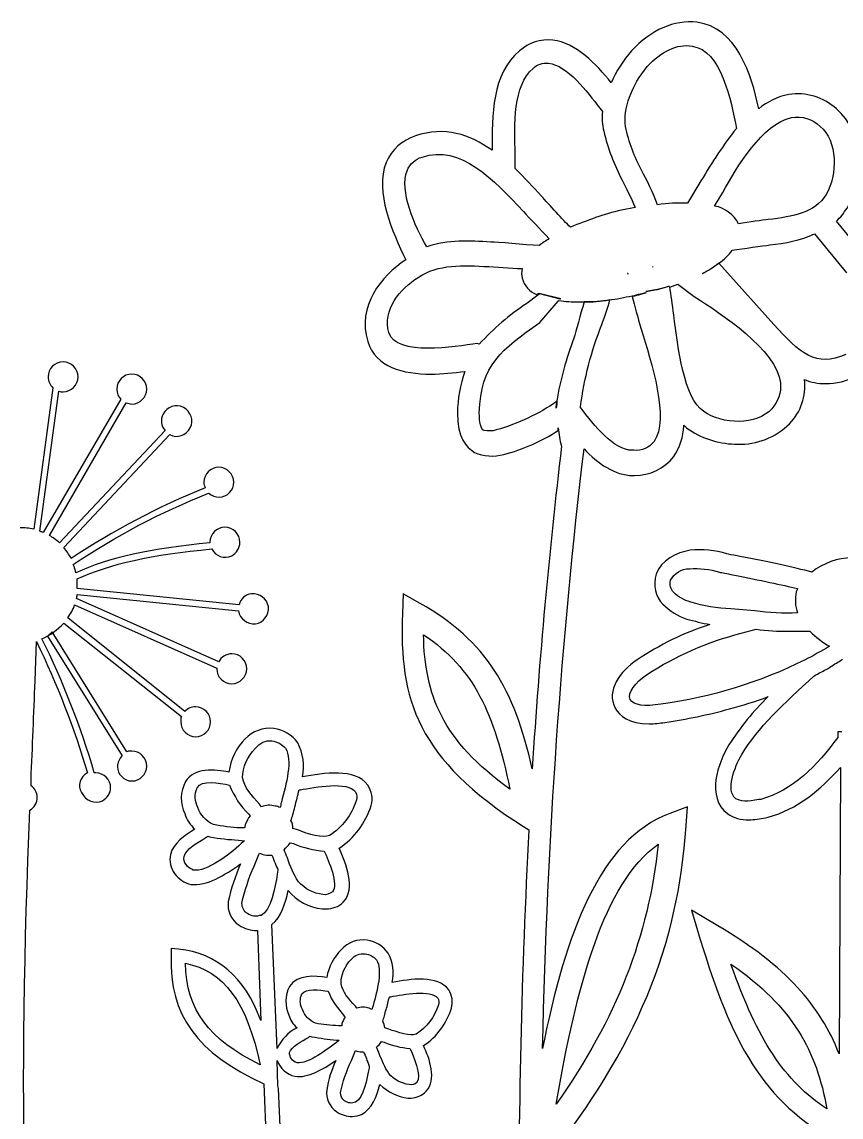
# Model space of a CAD drawing. Header units: centimetres. Extents: x 0 to 967, y -13 to 94.
# Drawn here: x 31.68 to 36.29, y 12.49 to 18.65 of the extents above; entities that cross this region are included whole.
import ezdxf

# ---------------------------------------------------------------- set-up
doc = ezdxf.new("R2010")
doc.units = ezdxf.units.CM
doc.header["$MEASUREMENT"] = 0
doc.layers.add('Picnic Basket-v2.1 v1_Picnic Basket-v2.1 v1_Picnic Basket-v1.3 v1_Picnic Basket-v1.2 v1_Picnic Basket-v1 v3_0', color=7, linetype='Continuous')

msp = doc.modelspace()

# ---------------------------------------------------------------- linework, layer by layer
at = {"layer": 'Picnic Basket-v2.1 v1_Picnic Basket-v2.1 v1_Picnic Basket-v1.3 v1_Picnic Basket-v1.2 v1_Picnic Basket-v1 v3_0'}
for p, q in [((34.9328, 18.1659), (34.9481, 18.1468)), ((34.4585, 17.8255), (34.4585, 17.9058)), ((35.5026, 17.7567), (35.4261, 17.6304)), ((35.5791, 17.6152), (35.625, 17.6916)), ((35.1316, 17.6075), (35.0551, 17.5922)), ((36.4396, 17.3168), (36.2637, 17.531)), ((36.1413, 17.4583), (36.321, 17.2404)), ((34.3094, 17.2748), (34.47, 17.2633)), ((35.2311, 17.2709), (35.2311, 17.2748)), ((35.9118, 16.9497), (35.602, 17.2939)), ((35.3267, 17.16), (35.3726, 17.1753)), ((35.3726, 17.1753), (35.4644, 17.1065)), ((34.5847, 17.1141), (34.5235, 17.0683)), ((34.5771, 17.118), (34.5924, 17.1256)), ((34.5962, 17.1218), (34.5847, 17.1141)), ((34.5924, 17.1256), (34.7148, 17.095)), ((34.7109, 17.0912), (34.5962, 17.1218)), ((35.1622, 17.1218), (35.1928, 17.1294)), ((35.1928, 17.1256), (35.1622, 17.118)), ((35.1928, 17.1371), (35.2578, 17.1486)), ((35.254, 17.1447), (35.1928, 17.1333)), ((35.1928, 17.1294), (35.1928, 17.1256)), ((35.2578, 17.1447), (35.254, 17.1447)), ((35.2578, 17.1486), (35.3228, 17.1639)), ((35.2693, 17.1486), (35.2578, 17.1447)), ((35.2961, 17.1562), (35.2693, 17.1486)), ((35.3228, 17.1639), (35.2961, 17.1562)), ((34.5962, 16.9612), (34.6995, 17.0797)), ((34.6995, 17.0797), (34.7033, 17.0836)), ((34.7148, 17.095), (34.7109, 17.0912)), ((34.2558, 16.8388), (34.2443, 16.8426)), ((31.8579, 16.594), (31.7508, 15.7985)), ((31.7852, 15.7871), (31.8923, 16.5749)), ((32.2403, 16.529), (31.8043, 15.7794)), ((31.8388, 15.7641), (32.2709, 16.5099)), ((34.8257, 16.4831), (34.8257, 16.4869)), ((35.407, 16.3798), (35.407, 16.3837)), ((32.4889, 16.3531), (31.8961, 15.722)), ((31.9191, 15.6953), (32.5157, 16.3301)), ((34.6995, 16.3531), (34.6995, 16.3684)), ((35.124, 16.2422), (35.1163, 16.2422)), ((35.1202, 16.1007), (35.1278, 16.1007)), ((32.7413, 15.7259), (32.7413, 15.722)), ((35.7206, 15.6455), (35.7053, 15.6494)), ((32.9058, 15.374), (31.9956, 15.4658)), ((32.7911, 15.0528), (31.9917, 15.4084)), ((31.9956, 15.4314), (32.902, 15.3396)), ((33.8275, 15.4352), (33.8237, 15.3243)), ((33.9231, 15.3817), (33.8275, 15.4352)), ((31.9803, 15.374), (32.7796, 15.0183)), ((35.8047, 15.3396), (35.6709, 15.3511)), ((31.9191, 15.2708), (32.5807, 14.7468)), ((32.5998, 14.7736), (31.942, 15.3013)), ((31.8541, 15.221), (31.8273, 15.1981)), ((32.2747, 14.5479), (31.8541, 15.221)), ((35.7282, 15.2134), (35.8124, 15.2363)), ((35.996, 15.2249), (36.0342, 15.2249)), ((36.0342, 15.2249), (36.0571, 15.2249)), ((31.7584, 14.9457), (31.7661, 15.1675)), ((31.8273, 15.1981), (32.248, 14.525)), ((36.214, 15.0145), (36.2254, 15.0222)), ((36.2866, 15.0604), (36.2981, 15.0681)), ((32.7796, 15.0183), (32.7796, 15.0145)), ((36.1375, 14.9724), (36.1489, 14.9801)), ((36.2943, 14.6588), (36.2713, 14.6588)), ((36.2713, 14.6588), (36.2713, 14.6282)), ((32.0988, 14.4294), (32.0912, 14.4294)), ((36.2866, 14.46), (36.279, 12.8499)), ((31.7355, 14.3567), (31.7355, 14.3911)), ((33.2423, 14.3338), (33.25, 14.3338)), ((33.032, 14.2381), (33.0205, 14.2534)), ((35.4261, 14.2381), (35.3267, 14.1999)), ((35.4185, 14.1311), (35.4261, 14.2381)), ((35.8392, 14.2802), (35.8277, 14.2802)), ((32.9593, 14.1961), (32.967, 14.1884)), ((35.8659, 14.177), (35.8812, 14.1808)), ((32.9364, 14.1196), (32.9134, 14.1196)), ((33.2347, 14.1081), (33.2079, 14.1158)), ((34.5044, 14.1272), (34.535, 14.1081)), ((32.7184, 14.066), (32.7299, 14.0737)), ((32.7299, 14.0737), (32.7413, 14.0699)), ((32.902, 14.0507), (32.9364, 14.0469)), ((32.9364, 14.0469), (32.9173, 14.0316)), ((33.1926, 14.0354), (33.2117, 14.0316)), ((33.0817, 13.9666), (33.0894, 13.9666)), ((32.6457, 13.8825), (32.6457, 13.8863)), ((33.1238, 13.8825), (33.12, 13.8595)), ((33.0282, 13.6262), (33.0282, 13.6301)), ((33.3724, 13.6645), (33.3953, 13.6645)), ((35.4491, 13.6568), (35.4988, 13.4924)), ((35.5982, 13.5689), (35.4491, 13.6568)), ((33.12, 12.8805), (33.0894, 13.5765)), ((33.0052, 13.5421), (33.009, 13.5421)), ((33.009, 13.5421), (33.0282, 13.0373)), ((32.5233, 13.4427), (32.5233, 13.4006)), ((32.5654, 13.4388), (32.5233, 13.4427)), ((33.751, 13.1711), (33.7586, 13.1711)), ((33.4986, 13.0602), (33.5024, 13.0564)), ((33.4833, 13.0067), (33.4642, 13.0067)), ((33.7472, 12.9875), (33.7242, 12.9952)), ((33.2959, 12.9417), (33.3035, 12.9493)), ((33.3035, 12.9493), (33.315, 12.9455)), ((33.4527, 12.9264), (33.468, 12.9264)), ((33.468, 12.9264), (33.4642, 12.9225)), ((33.5368, 12.8116), (33.5598, 12.869)), ((33.5598, 12.869), (33.5674, 12.8652)), ((33.7051, 12.9187), (33.7204, 12.9149)), ((33.1238, 12.6701), (33.12, 12.8116)), ((33.6363, 12.781), (33.6363, 12.7696)), ((33.0435, 12.6816), (33.12, 10.8114)), ((33.1276, 12.6548), (33.1238, 12.6701)), ((33.1926, 10.9797), (33.1276, 12.6548)), ((33.8543, 12.6013), (33.8734, 12.6013))]:
    msp.add_line(p, q, dxfattribs=at)
for points, degree in [([(35.4797, 18.6478), (35.3534, 18.6631), (35.2196, 18.6057), (35.1125, 18.4871)], 3), ([(35.8277, 18.162), (35.7856, 18.3571), (35.7015, 18.621), (35.4797, 18.6478)], 3), ([(34.6689, 18.5483), (34.6, 18.556), (34.535, 18.533), (34.4815, 18.4871)], 3), ([(34.9978, 18.3074), (34.9136, 18.4145), (34.7989, 18.533), (34.6689, 18.5483)], 3), ([(34.4815, 18.4871), (34.3285, 18.3609), (34.3247, 18.12), (34.3285, 17.9288)], 3), ([(35.1125, 18.4871), (35.0666, 18.4336), (35.0245, 18.3724), (34.9978, 18.3074)], 3), ([(35.2005, 18.3992), (35.277, 18.4833), (35.3687, 18.5292), (35.4529, 18.5139)], 3), ([(35.4529, 18.5139), (35.6135, 18.4948), (35.6747, 18.2041), (35.7015, 18.0511)], 3), ([(34.558, 18.3877), (34.5809, 18.4106), (34.6115, 18.4221), (34.6459, 18.4183)], 3), ([(34.6459, 18.4183), (34.7492, 18.4068), (34.8639, 18.2577), (34.9328, 18.1659)], 3), ([(34.4585, 17.9058), (34.4509, 18.0703), (34.447, 18.2959), (34.558, 18.3877)], 3), ([(35.0781, 18.0626), (35.0628, 18.1582), (35.1125, 18.2959), (35.2005, 18.3992)], 3), ([(35.996, 18.2424), (35.9348, 18.2309), (35.8736, 18.2003), (35.8277, 18.162)], 3), ([(36.2637, 18.162), (36.191, 18.2271), (36.0916, 18.2577), (35.996, 18.2424)], 3), ([(36.3249, 17.6037), (36.4243, 17.7605), (36.4205, 18.032), (36.2637, 18.162)], 3), ([(34.9481, 18.1468), (34.9442, 18.1085), (34.9481, 18.0741), (34.9557, 18.0358)], 3), ([(35.625, 17.6916), (35.7015, 17.8293), (35.8506, 18.0817), (36.0113, 18.1123)], 3), ([(36.0113, 18.1123), (36.0686, 18.1238), (36.1298, 18.1047), (36.1719, 18.0626)], 3), ([(35.1699, 17.814), (35.1278, 17.8905), (35.0972, 17.9746), (35.0781, 18.0626)], 3), ([(35.7015, 18.0511), (35.6288, 17.9594), (35.5638, 17.8599), (35.5026, 17.7567)], 3), ([(36.1719, 18.0626), (36.2713, 17.9861), (36.2713, 17.7873), (36.2063, 17.6802)], 3), ([(33.8963, 18.0091), (33.8237, 17.9861), (33.7625, 17.9326), (33.7319, 17.8599)], 3), ([(34.3285, 17.9288), (34.2023, 18.0167), (34.0608, 18.0664), (33.8963, 18.0091)], 3), ([(34.9557, 18.0358), (34.9786, 17.9402), (35.0131, 17.8484), (35.059, 17.7605)], 3), ([(33.7319, 17.8599), (33.6669, 17.6955), (33.7663, 17.4698), (33.8428, 17.313)], 3), ([(33.8504, 17.814), (33.8657, 17.8523), (33.8963, 17.879), (33.9346, 17.8905)], 3), ([(33.9346, 17.8905), (34.1487, 17.9632), (34.3361, 17.7643), (34.5044, 17.5846)], 3), ([(33.9613, 17.3857), (33.8925, 17.5004), (33.8045, 17.7031), (33.8504, 17.814)], 3), ([(34.6038, 17.6725), (34.558, 17.7222), (34.5121, 17.772), (34.4585, 17.8255)], 3), ([(35.2578, 17.6228), (35.2387, 17.6802), (35.1928, 17.7681), (35.1699, 17.814)], 3), ([(35.059, 17.7605), (35.0781, 17.7222), (35.1125, 17.6572), (35.1316, 17.6075)], 3), ([(34.7683, 17.4966), (34.7262, 17.5348), (34.6497, 17.6228), (34.6038, 17.6725)], 3), ([(36.2063, 17.6802), (36.1413, 17.5731), (36.0189, 17.5578), (35.8812, 17.5387)], 3), ([(35.4261, 17.6304), (35.3687, 17.6343), (35.3152, 17.6304), (35.2578, 17.6228)], 3), ([(35.7129, 17.5157), (35.6862, 17.5693), (35.6365, 17.6037), (35.5791, 17.6152)], 3), ([(34.5044, 17.5846), (34.5388, 17.5463), (34.6, 17.4813), (34.6497, 17.4316)], 3), ([(35.0551, 17.5922), (34.9557, 17.5693), (34.8639, 17.5348), (34.7683, 17.4966)], 3), ([(36.2637, 17.531), (36.2866, 17.5501), (36.3057, 17.5769), (36.3249, 17.6037)], 3), ([(35.8812, 17.5387), (35.8468, 17.5348), (35.7741, 17.5272), (35.7129, 17.5157)], 3), ([(34.6497, 17.4316), (34.6306, 17.4201), (34.6115, 17.4086), (34.5924, 17.3933)], 3), ([(35.8889, 17.3972), (35.9768, 17.4048), (36.061, 17.4239), (36.1413, 17.4583)], 3), ([(34.3208, 17.4125), (34.2023, 17.4201), (34.0799, 17.4278), (33.9613, 17.3857)], 3), ([(34.5924, 17.3933), (34.5121, 17.3972), (34.3553, 17.4125), (34.3208, 17.4125)], 3), ([(35.602, 17.2939), (35.6326, 17.313), (35.6594, 17.3398), (35.6785, 17.3666)], 3), ([(35.6785, 17.3666), (35.7397, 17.378), (35.8506, 17.3895), (35.8889, 17.3972)], 3), ([(33.8428, 17.313), (33.7051, 17.2251), (33.5674, 17.0491), (33.6286, 16.8541)], 3), ([(33.9116, 17.2136), (34.0264, 17.2901), (34.164, 17.2824), (34.3094, 17.2748)], 3), ([(34.47, 17.2633), (34.4776, 17.2633), (34.4891, 17.2633), (34.4968, 17.2633)], 3), ([(34.4968, 17.2633), (34.4929, 17.2442), (34.4929, 17.2289), (34.4968, 17.2098)], 3), ([(35.5102, 17.2365), (35.5408, 17.2518), (35.5714, 17.2709), (35.602, 17.2939)], 3), ([(35.602, 17.2939), (35.5753, 17.2709), (35.5447, 17.2518), (35.5102, 17.2365)], 3), ([(33.7472, 16.9038), (33.7089, 17.03), (33.8122, 17.1524), (33.9116, 17.2136)], 3), ([(34.4968, 17.2098), (34.5082, 17.1677), (34.5388, 17.1333), (34.5771, 17.118)], 3), ([(35.0896, 17.2365), (35.0934, 17.2289), (35.0896, 17.2365)], 2), ([(35.1163, 17.1103), (35.1316, 17.1141), (35.1469, 17.118), (35.1622, 17.1218)], 3), ([(35.1622, 17.118), (35.1469, 17.1141), (35.1316, 17.1103), (35.1163, 17.1065)], 3), ([(35.3496, 17.0032), (35.342, 17.0606), (35.3343, 17.118), (35.3267, 17.16)], 3), ([(34.5235, 17.0683), (34.4241, 17.0032), (34.3361, 16.9267), (34.2558, 16.8388)], 3), ([(34.7033, 17.0836), (34.7415, 17.0797), (34.776, 17.0759), (34.8142, 17.0759)], 3), ([(34.8448, 17.0759), (34.8257, 17.0071), (34.7989, 16.9114), (34.7874, 16.8732)], 3), ([(34.8142, 17.0759), (34.8218, 17.0759), (34.8333, 17.0759), (34.841, 17.0759)], 3), ([(34.841, 17.0759), (34.8907, 17.0759), (34.9366, 17.0797), (34.9863, 17.0874)], 3), ([(34.9901, 17.0874), (34.9442, 17.0797), (34.8945, 17.0759), (34.8448, 17.0759)], 3), ([(34.9442, 16.9497), (34.9633, 16.9956), (34.9786, 17.0415), (34.9901, 17.0874)], 3), ([(34.9863, 17.0874), (35.0284, 17.0912), (35.0704, 17.1027), (35.1163, 17.1103)], 3), ([(35.1163, 17.1065), (35.1278, 17.053), (35.1469, 16.9918), (35.166, 16.9229)], 3), ([(35.4644, 17.1065), (35.6135, 17.0109), (35.9271, 16.8082), (35.9501, 16.6208)], 3), ([(35.5179, 16.4602), (35.407, 16.5367), (35.3726, 16.8158), (35.3496, 17.0032)], 3), ([(34.2558, 16.4525), (34.2635, 16.724), (34.382, 16.8082), (34.5962, 16.9612)], 3), ([(34.8257, 16.4869), (34.8448, 16.6437), (34.8869, 16.8005), (34.9442, 16.9497)], 3), ([(36.3172, 16.7814), (36.1489, 16.7049), (36.0571, 16.7891), (35.9118, 16.9497)], 3), ([(34.2443, 16.8426), (34.122, 16.8235), (33.7892, 16.7699), (33.7472, 16.9038)], 3), ([(34.7874, 16.8732), (34.7454, 16.7585), (34.7109, 16.6399), (34.6918, 16.5175)], 3), ([(35.166, 16.9229), (35.2234, 16.7432), (35.3267, 16.4143), (35.2387, 16.2919)], 3), ([(33.6286, 16.8541), (33.6745, 16.7088), (33.8275, 16.6705), (33.9843, 16.6705)], 3), ([(31.9152, 16.7393), (31.8694, 16.7393), (31.8311, 16.7011), (31.8311, 16.6552)], 3), ([(31.9994, 16.6552), (31.9994, 16.7011), (31.9611, 16.7393), (31.9152, 16.7393)], 3), ([(33.9843, 16.6705), (34.0493, 16.6705), (34.1105, 16.6782), (34.1755, 16.6858)], 3), ([(34.1755, 16.6858), (34.1487, 16.6093), (34.1334, 16.5328), (34.1334, 16.4525)], 3), ([(31.8311, 16.6552), (31.8311, 16.6323), (31.8426, 16.6093), (31.8579, 16.594)], 3), ([(31.9152, 16.5711), (31.9611, 16.5711), (31.9994, 16.6093), (31.9994, 16.6552)], 3), ([(32.3015, 16.6705), (32.2556, 16.6705), (32.2174, 16.6323), (32.2174, 16.5864)], 3), ([(32.3857, 16.5864), (32.3857, 16.6323), (32.3474, 16.6705), (32.3015, 16.6705)], 3), ([(35.9998, 16.3913), (36.0648, 16.4563), (36.0954, 16.5481), (36.0839, 16.6399)], 3), ([(36.0839, 16.6399), (36.1222, 16.6246), (36.1604, 16.617), (36.2025, 16.617)], 3), ([(36.2025, 16.617), (36.2637, 16.617), (36.3249, 16.6323), (36.3784, 16.659)], 3), ([(31.8923, 16.5749), (31.9, 16.5711), (31.9076, 16.5711), (31.9152, 16.5711)], 3), ([(32.2174, 16.5864), (32.2174, 16.5634), (32.225, 16.5443), (32.2403, 16.529)], 3), ([(32.3015, 16.5022), (32.3474, 16.5022), (32.3857, 16.5405), (32.3857, 16.5864)], 3), ([(35.9501, 16.6208), (35.9539, 16.5672), (35.9348, 16.5137), (35.9003, 16.4755)], 3), ([(32.2709, 16.5099), (32.2824, 16.5061), (32.2939, 16.5022), (32.3015, 16.5022)], 3), ([(34.6918, 16.5175), (34.5886, 16.4449), (34.4738, 16.3913), (34.3514, 16.3569)], 3), ([(34.6918, 16.5214), (34.6918, 16.5061), (34.6918, 16.4908), (34.688, 16.4793)], 3), ([(34.688, 16.4793), (34.688, 16.4908), (34.6918, 16.5061), (34.6918, 16.5214)], 3), ([(34.6918, 16.5175), (34.6918, 16.5214), (34.6918, 16.5214), (34.6918, 16.5175)], 3), ([(32.4774, 16.4449), (32.4621, 16.4143), (32.466, 16.3798), (32.4889, 16.3531)], 3), ([(32.5922, 16.4831), (32.5501, 16.5061), (32.5004, 16.4869), (32.4774, 16.4449)], 3), ([(32.6304, 16.3684), (32.6534, 16.4104), (32.6342, 16.4602), (32.5922, 16.4831)], 3), ([(34.1334, 16.4525), (34.1296, 16.3148), (34.1832, 16.2575), (34.2291, 16.2307)], 3), ([(34.2826, 16.3531), (34.2635, 16.3607), (34.2558, 16.399), (34.2558, 16.4525)], 3), ([(35.1163, 16.2422), (35.0131, 16.2422), (34.9022, 16.3798), (34.8257, 16.4831)], 3), ([(35.9003, 16.4755), (35.8162, 16.3798), (35.6212, 16.3875), (35.5179, 16.4602)], 3), ([(35.3496, 16.2077), (35.384, 16.2575), (35.4032, 16.3187), (35.407, 16.3798)], 3), ([(35.407, 16.3837), (35.4146, 16.3722), (35.4261, 16.3645), (35.4376, 16.3569)], 3), ([(35.7091, 16.2766), (35.8162, 16.2728), (35.9233, 16.3148), (35.9998, 16.3913)], 3), ([(32.5157, 16.3301), (32.5578, 16.3072), (32.6075, 16.3263), (32.6304, 16.3684)], 3), ([(34.3514, 16.3569), (34.3285, 16.3493), (34.3055, 16.3493), (34.2826, 16.3531)], 3), ([(34.3935, 16.2192), (34.5006, 16.246), (34.6038, 16.2919), (34.6995, 16.3531)], 3), ([(34.6995, 16.3684), (34.7033, 16.334), (34.7071, 16.2995), (34.7186, 16.2651)], 3), ([(35.4376, 16.3569), (35.5179, 16.3034), (35.6135, 16.2766), (35.7091, 16.2766)], 3), ([(34.7186, 16.2651), (34.6497, 15.68), (34.5924, 15.0757), (34.5541, 14.4523)], 3), ([(35.2387, 16.2919), (35.2119, 16.2575), (35.1699, 16.2383), (35.124, 16.2422)], 3), ([(34.2291, 16.2307), (34.2788, 16.2077), (34.34, 16.2039), (34.3935, 16.2192)], 3), ([(34.6115, 12.8805), (34.6383, 14.0699), (34.7186, 15.1866), (34.8448, 16.2498)], 3), ([(34.8448, 16.2498), (34.9213, 16.1695), (35.0169, 16.1007), (35.1202, 16.1007)], 3), ([(35.1278, 16.1007), (35.2158, 16.1007), (35.2961, 16.1389), (35.3496, 16.2077)], 3), ([(32.7911, 16.1466), (32.7452, 16.1466), (32.7069, 16.1083), (32.7069, 16.0624)], 3), ([(32.8752, 16.0624), (32.8752, 16.1083), (32.8369, 16.1466), (32.7911, 16.1466)], 3), ([(32.7146, 16.0318), (32.4507, 15.9247), (32.1983, 15.7909), (31.9611, 15.6341)], 3), ([(32.7069, 16.0624), (32.7069, 16.0509), (32.7107, 16.0395), (32.7146, 16.0318)], 3), ([(32.8522, 16.005), (32.8675, 16.0203), (32.8752, 16.0395), (32.8752, 16.0624)], 3), ([(31.9726, 15.5997), (32.2097, 15.7603), (32.466, 15.8941), (32.7337, 16.0012)], 3), ([(32.7337, 16.0012), (32.7681, 15.9706), (32.8216, 15.9706), (32.8522, 16.005)], 3), ([(31.7508, 15.7985), (31.724, 15.8062), (31.7011, 15.8062), (31.6743, 15.8062)], 3), ([(31.8043, 15.7794), (31.7967, 15.7832), (31.7929, 15.7832), (31.7852, 15.7871)], 3), ([(31.8961, 15.722), (31.877, 15.7373), (31.8579, 15.7526), (31.8388, 15.7641)], 3), ([(32.8255, 15.81), (32.7796, 15.81), (32.7413, 15.7718), (32.7413, 15.7259)], 3), ([(32.9096, 15.7259), (32.9096, 15.7718), (32.8714, 15.81), (32.8255, 15.81)], 3), ([(32.7413, 15.722), (32.4124, 15.6914), (32.1677, 15.6379), (31.9879, 15.5538)], 3), ([(32.8637, 15.6494), (32.8905, 15.6647), (32.9096, 15.6914), (32.9096, 15.7259)], 3), ([(31.9611, 15.6341), (31.9497, 15.657), (31.9344, 15.6761), (31.9191, 15.6953)], 3), ([(31.9956, 15.5193), (32.1753, 15.6035), (32.4163, 15.657), (32.7528, 15.6876)], 3), ([(32.7528, 15.6876), (32.7719, 15.6455), (32.8216, 15.6303), (32.8637, 15.6494)], 3), ([(35.4414, 15.68), (35.3649, 15.6685), (35.277, 15.6226), (35.2502, 15.5461)], 3), ([(35.6479, 15.6608), (35.5829, 15.68), (35.5103, 15.6876), (35.4414, 15.68)], 3), ([(35.7053, 15.6494), (35.6785, 15.6532), (35.6594, 15.657), (35.6479, 15.6608)], 3), ([(36.126, 15.5576), (36.0227, 15.5844), (35.8889, 15.615), (35.7206, 15.6455)], 3), ([(36.3516, 15.6379), (36.2713, 15.6379), (36.191, 15.6073), (36.126, 15.5576)], 3), ([(31.9879, 15.5538), (31.9841, 15.5691), (31.9803, 15.5844), (31.9726, 15.5997)], 3), ([(35.3305, 15.5117), (35.3534, 15.5499), (35.3917, 15.5767), (35.4376, 15.5767)], 3), ([(35.4376, 15.5767), (35.495, 15.5805), (35.5523, 15.5729), (35.6059, 15.5576)], 3), ([(31.9956, 15.4849), (31.9956, 15.4964), (31.9956, 15.5079), (31.9956, 15.5193)], 3), ([(35.2502, 15.5461), (35.2311, 15.4849), (35.2464, 15.4199), (35.2884, 15.3778)], 3), ([(35.6059, 15.5576), (35.6212, 15.5538), (35.6479, 15.5499), (35.6823, 15.5423)], 3), ([(35.6823, 15.5423), (35.8392, 15.5117), (35.9577, 15.4849), (36.0457, 15.4658)], 3), ([(31.9956, 15.4658), (31.9956, 15.4734), (31.9956, 15.4773), (31.9956, 15.4849)], 3), ([(35.3496, 15.4429), (35.3305, 15.462), (35.3267, 15.4849), (35.3305, 15.5117)], 3), ([(36.0457, 15.4658), (36.0418, 15.4582), (36.0418, 15.4505), (36.038, 15.4467)], 3), ([(31.9917, 15.4084), (31.9917, 15.4161), (31.9956, 15.4237), (31.9956, 15.4314)], 3), ([(32.9746, 15.4352), (32.9402, 15.4314), (32.9134, 15.4084), (32.9058, 15.374)], 3), ([(33.0702, 15.3625), (33.0626, 15.4084), (33.0205, 15.439), (32.9746, 15.4352)], 3), ([(35.4452, 15.3893), (35.407, 15.4008), (35.3764, 15.4161), (35.3496, 15.4429)], 3), ([(36.038, 15.4467), (36.0304, 15.4084), (36.0304, 15.3664), (36.0457, 15.3281)], 3), ([(31.942, 15.3013), (31.9573, 15.3243), (31.9726, 15.3472), (31.9803, 15.374)], 3), ([(32.902, 15.3396), (32.9096, 15.2937), (32.9517, 15.2631), (32.9976, 15.2669)], 3), ([(32.9976, 15.2669), (33.0435, 15.2746), (33.0741, 15.3166), (33.0702, 15.3625)], 3), ([(34.5541, 14.4523), (34.4509, 14.8998), (34.2979, 15.1713), (33.9231, 15.3817)], 3), ([(35.2884, 15.3778), (35.3267, 15.3396), (35.3726, 15.309), (35.4223, 15.2937)], 3), ([(35.6709, 15.3511), (35.5944, 15.3549), (35.5179, 15.3664), (35.4452, 15.3893)], 3), ([(36.0457, 15.3281), (35.9654, 15.3243), (35.885, 15.3281), (35.8047, 15.3396)], 3), ([(31.7967, 15.1828), (31.8426, 15.2019), (31.8847, 15.2325), (31.9191, 15.2708)], 3), ([(33.8237, 15.3243), (33.8045, 14.8424), (33.9078, 14.5059), (34.5044, 14.1272)], 3), ([(35.4223, 15.2937), (35.4644, 15.2822), (35.5103, 15.2708), (35.5523, 15.2631)], 3), ([(33.9422, 15.2057), (34.2291, 15.0145), (34.34, 14.7621), (34.4279, 14.3376)], 3), ([(34.4279, 14.3376), (34.0455, 14.6129), (33.9499, 14.8654), (33.9422, 15.2057)], 3), ([(35.5523, 15.2631), (35.407, 15.2172), (35.2693, 15.1484), (35.1431, 15.0642)], 3), ([(35.1966, 14.9801), (35.3611, 15.0872), (35.5408, 15.1675), (35.7282, 15.2134)], 3), ([(35.8124, 15.2363), (35.8736, 15.2287), (35.9348, 15.2249), (35.996, 15.2249)], 3), ([(36.0571, 15.2249), (36.0763, 15.2249), (36.0954, 15.2249), (36.1145, 15.2249)], 3), ([(36.1145, 15.2249), (36.1489, 15.1904), (36.1872, 15.1637), (36.2254, 15.1407)], 3), ([(31.7661, 15.1675), (31.8808, 14.9304), (31.9764, 14.6818), (32.0529, 14.4294)], 3), ([(32.0912, 14.4294), (32.0147, 14.6894), (31.9152, 14.9418), (31.7967, 15.1828)], 3), ([(32.8637, 15.0987), (32.8331, 15.0987), (32.8025, 15.0795), (32.7911, 15.0528)], 3), ([(32.9479, 15.0145), (32.9479, 15.0604), (32.9096, 15.0987), (32.8637, 15.0987)], 3), ([(36.2254, 15.1407), (36.1795, 15.1139), (36.1336, 15.0872), (36.0877, 15.0642)], 3), ([(35.1431, 15.0642), (35.0475, 14.9992), (34.9672, 14.8921), (35.0207, 14.7927)], 3), ([(36.0877, 15.0642), (35.8353, 14.938), (35.56, 14.8539), (35.277, 14.8156)], 3), ([(36.2254, 15.0222), (36.2445, 15.0336), (36.2675, 15.0489), (36.2866, 15.0604)], 3), ([(32.7796, 15.0145), (32.7796, 14.9686), (32.8178, 14.9304), (32.8637, 14.9304)], 3), ([(32.8637, 14.9304), (32.9096, 14.9304), (32.9479, 14.9686), (32.9479, 15.0145)], 3), ([(35.1049, 14.8424), (35.0857, 14.8768), (35.1354, 14.938), (35.1966, 14.9801)], 3), ([(35.7321, 14.5326), (35.82, 14.6818), (35.9692, 14.8195), (36.1375, 14.9724)], 3), ([(36.1489, 14.9801), (36.1719, 14.9916), (36.191, 15.003), (36.214, 15.0145)], 3), ([(31.7355, 14.3911), (31.7431, 14.5747), (31.7508, 14.7621), (31.7584, 14.9457)], 3), ([(35.277, 14.8156), (35.1852, 14.8003), (35.124, 14.808), (35.1049, 14.8424)], 3), ([(35.8812, 14.8577), (35.7971, 14.7774), (35.7244, 14.6856), (35.6594, 14.5862)], 3), ([(35.6632, 14.7889), (35.7359, 14.808), (35.8086, 14.8309), (35.8812, 14.8577)], 3), ([(32.661, 14.8003), (32.6381, 14.8003), (32.6151, 14.7927), (32.5998, 14.7736)], 3), ([(32.7452, 14.7162), (32.7452, 14.7621), (32.7069, 14.8003), (32.661, 14.8003)], 3), ([(35.0207, 14.7927), (35.0437, 14.7506), (35.0972, 14.7047), (35.2119, 14.7047)], 3), ([(35.2999, 14.7124), (35.4223, 14.7315), (35.5408, 14.7544), (35.6632, 14.7889)], 3), ([(32.5807, 14.7468), (32.5769, 14.7392), (32.5769, 14.7277), (32.5769, 14.7162)], 3), ([(32.5769, 14.7162), (32.5769, 14.6703), (32.6151, 14.6321), (32.661, 14.6321)], 3), ([(32.661, 14.6321), (32.7069, 14.6321), (32.7452, 14.6703), (32.7452, 14.7162)], 3), ([(33.1008, 14.678), (33.0396, 14.6856), (32.9785, 14.6627), (32.9402, 14.6206)], 3), ([(33.2347, 14.5976), (33.2041, 14.6435), (33.1544, 14.6703), (33.1008, 14.678)], 3), ([(35.2119, 14.7047), (35.2425, 14.7047), (35.2693, 14.7086), (35.2999, 14.7124)], 3), ([(32.9402, 14.6206), (32.8905, 14.5709), (32.8561, 14.5059), (32.8484, 14.4332)], 3), ([(32.9976, 14.5671), (33.0205, 14.5976), (33.0549, 14.6129), (33.0894, 14.6091)], 3), ([(33.0894, 14.6091), (33.12, 14.6053), (33.1467, 14.59), (33.1658, 14.5671)], 3), ([(33.2615, 14.4064), (33.2768, 14.4714), (33.2653, 14.5403), (33.2347, 14.5976)], 3), ([(36.2713, 14.6282), (36.1566, 14.4714), (36.0151, 14.3261), (35.8392, 14.2802)], 3), ([(32.3015, 14.5518), (32.2939, 14.5518), (32.2824, 14.5518), (32.2747, 14.5479)], 3), ([(32.3857, 14.4676), (32.3857, 14.5135), (32.3474, 14.5518), (32.3015, 14.5518)], 3), ([(32.9249, 14.4026), (32.9249, 14.46), (32.9517, 14.5212), (32.9976, 14.5671)], 3), ([(33.1658, 14.5671), (33.2079, 14.502), (33.1697, 14.3644), (33.1429, 14.2649)], 3), ([(35.6594, 14.5862), (35.5982, 14.4867), (35.5294, 14.2917), (35.6518, 14.1999)], 3), ([(35.6976, 14.284), (35.6403, 14.3299), (35.69, 14.46), (35.7321, 14.5326)], 3), ([(32.248, 14.525), (32.2327, 14.5097), (32.2212, 14.4867), (32.2212, 14.4638)], 3), ([(32.3015, 14.3835), (32.3474, 14.3835), (32.3857, 14.4217), (32.3857, 14.4676)], 3), ([(32.0529, 14.4294), (32.0109, 14.4064), (31.9956, 14.3567), (32.0185, 14.3185)], 3), ([(32.183, 14.3452), (32.183, 14.3911), (32.1447, 14.4294), (32.0988, 14.4294)], 3), ([(32.2212, 14.4638), (32.2212, 14.4217), (32.2595, 14.3835), (32.3015, 14.3835)], 3), ([(32.8484, 14.4332), (32.7681, 14.4485), (32.6534, 14.46), (32.6037, 14.3797)], 3), ([(33.6286, 14.3605), (33.5598, 14.4561), (33.38, 14.4294), (33.2615, 14.4064)], 3), ([(35.8812, 14.1808), (36.0419, 14.2228), (36.1757, 14.3338), (36.2866, 14.46)], 3), ([(31.7699, 14.2917), (31.7699, 14.3185), (31.7584, 14.3414), (31.7355, 14.3567)], 3), ([(32.1371, 14.2726), (32.1638, 14.2879), (32.183, 14.3146), (32.183, 14.3452)], 3), ([(32.6037, 14.3797), (32.5731, 14.3223), (32.5731, 14.2573), (32.5998, 14.1999)], 3), ([(32.6725, 14.2343), (32.6572, 14.2687), (32.6534, 14.307), (32.6687, 14.3452)], 3), ([(32.6687, 14.3452), (32.6954, 14.3911), (32.7911, 14.372), (32.8522, 14.3605)], 3), ([(32.8522, 14.3605), (32.8752, 14.2993), (32.9134, 14.242), (32.9593, 14.1961)], 3), ([(33.0205, 14.2534), (32.9785, 14.2993), (32.9326, 14.3491), (32.9249, 14.4026)], 3), ([(33.25, 14.3338), (33.3303, 14.3491), (33.5177, 14.3835), (33.5598, 14.3223)], 3), ([(33.6477, 14.2458), (33.6592, 14.284), (33.6516, 14.3261), (33.6286, 14.3605)], 3), ([(31.7279, 14.219), (31.7546, 14.2343), (31.7699, 14.2611), (31.7699, 14.2917)], 3), ([(32.0185, 14.3185), (32.0453, 14.2687), (32.095, 14.2534), (32.1371, 14.2726)], 3), ([(33.2194, 14.2381), (33.227, 14.2687), (33.2347, 14.3032), (33.2423, 14.3338)], 3), ([(33.5598, 14.3223), (33.5674, 14.307), (33.5712, 14.2879), (33.5636, 14.2726)], 3), ([(35.8277, 14.2802), (35.7665, 14.2649), (35.7206, 14.2687), (35.6976, 14.284)], 3), ([(32.7605, 14.1387), (32.7184, 14.1578), (32.6878, 14.1923), (32.6725, 14.2343)], 3), ([(33.1085, 14.242), (33.0817, 14.2496), (33.0549, 14.2496), (33.032, 14.2381)], 3), ([(33.1353, 14.2343), (33.1276, 14.2381), (33.12, 14.242), (33.1085, 14.242)], 3), ([(33.1429, 14.2649), (33.1391, 14.2534), (33.1391, 14.242), (33.1353, 14.2343)], 3), ([(33.1964, 14.1617), (33.2041, 14.1808), (33.2117, 14.2076), (33.2194, 14.2381)], 3), ([(33.5636, 14.2726), (33.5368, 14.1923), (33.4871, 14.1234), (33.4144, 14.0775)], 3), ([(33.468, 14.0049), (33.5521, 14.0622), (33.6171, 14.1464), (33.6477, 14.2458)], 3), ([(31.9267, 10.1613), (31.6552, 11.2857), (31.6705, 12.7007), (31.7279, 14.219)], 3), ([(32.5998, 14.1999), (32.6113, 14.1655), (32.6304, 14.1349), (32.6572, 14.1119)], 3), ([(32.967, 14.1884), (32.9555, 14.1731), (32.9479, 14.1578), (32.9402, 14.1387)], 3), ([(33.2079, 14.1158), (33.2079, 14.1311), (33.2041, 14.1502), (33.1964, 14.1617)], 3), ([(35.3267, 14.1999), (34.9328, 14.0546), (34.7415, 13.5268), (34.6115, 12.8805)], 3), ([(35.6518, 14.1999), (35.6862, 14.177), (35.7282, 14.1617), (35.7703, 14.1655)], 3), ([(35.7703, 14.1655), (35.8009, 14.1655), (35.8353, 14.1693), (35.8659, 14.177)], 3), ([(32.6572, 14.1119), (32.5998, 14.0775), (32.5348, 14.0354), (32.5195, 13.9704)], 3), ([(32.9134, 14.1196), (32.8637, 14.1234), (32.8102, 14.1272), (32.7605, 14.1387)], 3), ([(32.9402, 14.1387), (32.9402, 14.1311), (32.9364, 14.1272), (32.9364, 14.1196)], 3), ([(33.4144, 14.0775), (33.3762, 14.0584), (33.2959, 14.0852), (33.2347, 14.1081)], 3), ([(34.535, 14.1081), (34.4929, 13.3241), (34.4738, 12.5057), (34.4776, 11.6528)], 3), ([(34.6383, 12.2494), (35.1354, 12.8805), (35.3764, 13.458), (35.4185, 14.1311)], 3), ([(32.596, 13.959), (32.6037, 14.001), (32.6763, 14.0393), (32.7184, 14.066)], 3), ([(32.7413, 14.0699), (32.7949, 14.0584), (32.8484, 14.0546), (32.902, 14.0507)], 3), ([(32.9173, 14.0316), (32.8484, 13.9666), (32.7222, 13.871), (32.6457, 13.8825)], 3), ([(32.9899, 13.9054), (33.0014, 13.9284), (33.009, 13.9551), (33.0205, 13.9781)], 3), ([(33.0205, 13.9781), (33.0282, 13.9743), (33.032, 13.9743), (33.0396, 13.9704)], 3), ([(33.1582, 13.9972), (33.1697, 14.0087), (33.1811, 14.0202), (33.1926, 14.0354)], 3), ([(33.1773, 13.9513), (33.1697, 13.9666), (33.1658, 13.9819), (33.1582, 13.9972)], 3), ([(33.2117, 14.0316), (33.2653, 14.0087), (33.3265, 13.9934), (33.3838, 13.9896)], 3), ([(33.3838, 13.9896), (33.4068, 13.936), (33.468, 13.8022), (33.4297, 13.7601)], 3), ([(33.4909, 13.7027), (33.5636, 13.7792), (33.5062, 13.9207), (33.468, 14.0049)], 3), ([(35.2617, 14.0278), (35.2081, 13.5115), (35.0284, 13.0487), (34.688, 12.5669)], 3), ([(34.688, 12.5669), (34.8027, 13.2323), (34.9557, 13.8098), (35.2617, 14.0278)], 3), ([(32.5195, 13.9704), (32.5119, 13.9322), (32.5195, 13.8939), (32.5425, 13.8633)], 3), ([(32.6075, 13.9131), (32.596, 13.9245), (32.5922, 13.9437), (32.596, 13.959)], 3), ([(32.6457, 13.8863), (32.6304, 13.8901), (32.6151, 13.8978), (32.6075, 13.9131)], 3), ([(32.6342, 13.8022), (32.7222, 13.7907), (32.8255, 13.8557), (32.9134, 13.9169)], 3), ([(32.9134, 13.9169), (32.8828, 13.8481), (32.8599, 13.7792), (32.8446, 13.7065)], 3), ([(33.0396, 13.9704), (33.0511, 13.9666), (33.0664, 13.9666), (33.0817, 13.9666)], 3), ([(33.0894, 13.9666), (33.097, 13.9513), (33.1008, 13.936), (33.1085, 13.9207)], 3), ([(33.1085, 13.9207), (33.1123, 13.9054), (33.12, 13.8939), (33.1238, 13.8825)], 3), ([(33.2385, 13.8175), (33.2117, 13.8595), (33.1926, 13.9016), (33.1773, 13.9513)], 3), ([(32.5425, 13.8633), (32.5654, 13.8328), (32.596, 13.8098), (32.6342, 13.8022)], 3), ([(32.9211, 13.6951), (32.9364, 13.7677), (32.9593, 13.8366), (32.9899, 13.9054)], 3), ([(33.12, 13.8595), (33.1085, 13.7869), (33.0855, 13.6568), (33.0282, 13.6262)], 3), ([(33.3762, 13.7448), (33.3227, 13.7524), (33.2768, 13.7754), (33.2385, 13.8175)], 3), ([(33.0894, 13.5765), (33.1429, 13.6186), (33.1658, 13.6951), (33.1811, 13.7677)], 3), ([(33.1811, 13.7677), (33.2309, 13.7104), (33.2959, 13.6721), (33.3724, 13.6645)], 3), ([(33.4297, 13.7601), (33.4144, 13.7486), (33.3953, 13.741), (33.3762, 13.7448)], 3), ([(32.8446, 13.7065), (32.8369, 13.653), (32.8599, 13.6033), (32.9058, 13.5727)], 3), ([(32.9517, 13.6377), (32.9326, 13.6492), (32.9211, 13.6721), (32.9211, 13.6951)], 3), ([(33.3953, 13.6645), (33.4297, 13.6645), (33.4642, 13.6759), (33.4909, 13.7027)], 3), ([(33.0282, 13.6301), (33.0014, 13.6186), (32.9746, 13.6224), (32.9517, 13.6377)], 3), ([(32.9058, 13.5727), (32.9364, 13.5536), (32.9708, 13.5421), (33.0052, 13.5421)], 3), ([(36.279, 12.8499), (36.1757, 13.1176), (35.9807, 13.3432), (35.5982, 13.5689)], 3), ([(33.6248, 13.4886), (33.5712, 13.4962), (33.5177, 13.4771), (33.4795, 13.435)], 3), ([(33.7433, 13.4159), (33.7166, 13.4541), (33.6745, 13.4809), (33.6248, 13.4886)], 3), ([(35.4988, 13.4924), (35.6709, 12.9264), (35.8468, 12.5745), (36.2751, 12.3527)], 3), ([(33.0282, 13.0373), (32.9326, 13.2859), (32.7834, 13.4121), (32.5654, 13.4388)], 3), ([(33.4795, 13.435), (33.4374, 13.3929), (33.4068, 13.3394), (33.3991, 13.2782)], 3), ([(32.5233, 13.4006), (32.5119, 13.0679), (32.6687, 12.8537), (33.0435, 12.6816)], 3), ([(33.4795, 13.2438), (33.4756, 13.2897), (33.4986, 13.3432), (33.5368, 13.3815)], 3), ([(33.5368, 13.3815), (33.5559, 13.4044), (33.5827, 13.4159), (33.6133, 13.4121)], 3), ([(33.6133, 13.4121), (33.6401, 13.4082), (33.663, 13.3968), (33.6783, 13.3776)], 3), ([(33.6783, 13.3776), (33.7127, 13.3241), (33.6822, 13.2055), (33.6592, 13.1214)], 3), ([(33.7663, 13.2514), (33.7778, 13.3088), (33.7701, 13.3662), (33.7433, 13.4159)], 3), ([(33.0243, 12.7887), (32.7337, 12.9302), (32.6075, 13.0985), (32.6037, 13.3585)], 3), ([(32.6037, 13.3585), (32.8216, 13.3164), (32.9479, 13.1405), (33.0243, 12.7887)], 3), ([(35.6709, 13.3547), (36.0227, 13.1099), (36.1528, 12.8652), (36.2101, 12.5401)], 3), ([(36.2101, 12.5401), (35.973, 12.6969), (35.82, 12.9264), (35.6709, 13.3547)], 3), ([(33.3991, 13.2782), (33.3303, 13.2897), (33.2347, 13.2973), (33.1888, 13.2285)], 3), ([(33.5598, 13.1176), (33.5215, 13.1558), (33.4871, 13.1979), (33.4795, 13.2438)], 3), ([(34.0837, 13.2094), (34.0225, 13.2935), (33.8696, 13.2706), (33.7663, 13.2514)], 3), ([(33.1888, 13.2285), (33.162, 13.1788), (33.162, 13.1176), (33.185, 13.0679)], 3), ([(33.2615, 13.0985), (33.2462, 13.1291), (33.2462, 13.1596), (33.2576, 13.1864)], 3), ([(33.2576, 13.1864), (33.2806, 13.2208), (33.3571, 13.2094), (33.4068, 13.2017)], 3), ([(33.4068, 13.2017), (33.4259, 13.1482), (33.4603, 13.1023), (33.4986, 13.0602)], 3), ([(33.7586, 13.1711), (33.8275, 13.1826), (33.9843, 13.2132), (34.0225, 13.1635)], 3), ([(34.099, 13.1061), (34.1105, 13.1405), (34.1028, 13.1788), (34.0837, 13.2094)], 3), ([(33.5674, 13.1061), (33.5636, 13.1099), (33.5636, 13.1138), (33.5598, 13.1176)], 3), ([(33.6592, 13.1214), (33.6554, 13.1138), (33.6554, 13.1061), (33.6516, 13.0985)], 3), ([(33.7319, 13.0985), (33.7395, 13.1214), (33.7433, 13.1482), (33.751, 13.1711)], 3), ([(34.0264, 13.1252), (34.0034, 13.0564), (33.9613, 12.999), (33.9001, 12.9608)], 3), ([(34.0225, 13.1635), (34.0302, 13.152), (34.0302, 13.1367), (34.0264, 13.1252)], 3), ([(33.185, 13.0679), (33.1926, 13.0411), (33.2079, 13.0181), (33.2309, 12.9952)], 3), ([(33.3341, 13.022), (33.2997, 13.0373), (33.2729, 13.064), (33.2615, 13.0985)], 3), ([(33.5024, 13.0564), (33.4948, 13.0449), (33.4871, 13.0334), (33.4833, 13.0181)], 3), ([(33.6363, 13.1061), (33.6133, 13.1138), (33.5904, 13.1138), (33.5674, 13.1061)], 3), ([(33.6516, 13.0985), (33.6477, 13.1023), (33.6401, 13.1023), (33.6363, 13.1061)], 3), ([(33.7127, 13.0334), (33.7204, 13.0526), (33.7242, 13.0717), (33.7319, 13.0985)], 3), ([(33.9422, 12.8958), (34.0187, 12.9455), (34.0722, 13.022), (34.099, 13.1061)], 3), ([(33.2309, 12.9952), (33.1811, 12.9722), (33.1429, 12.9302), (33.12, 12.8805)], 3), ([(33.4642, 13.0067), (33.4221, 13.0105), (33.3762, 13.0143), (33.3341, 13.022)], 3), ([(33.4833, 13.0181), (33.4833, 13.0143), (33.4833, 13.0105), (33.4833, 13.0067)], 3), ([(33.7242, 12.9952), (33.7242, 13.0067), (33.7204, 13.022), (33.7127, 13.0334)], 3), ([(33.1888, 12.8575), (33.2003, 12.8881), (33.2576, 12.9225), (33.2959, 12.9417)], 3), ([(33.315, 12.9455), (33.3609, 12.9378), (33.4068, 12.9302), (33.4527, 12.9264)], 3), ([(33.9001, 12.9608), (33.8696, 12.9455), (33.7969, 12.9722), (33.7472, 12.9875)], 3), ([(33.4642, 12.9225), (33.403, 12.8766), (33.2921, 12.7887), (33.2309, 12.8001)], 3), ([(33.6783, 12.8881), (33.6898, 12.8958), (33.6975, 12.9034), (33.7051, 12.9187)], 3), ([(33.6936, 12.8499), (33.6898, 12.8613), (33.6822, 12.8766), (33.6783, 12.8881)], 3), ([(33.7204, 12.9149), (33.7663, 12.8958), (33.816, 12.8843), (33.8657, 12.8805)], 3), ([(33.8657, 12.8805), (33.8848, 12.8422), (33.9346, 12.7237), (33.904, 12.6892)], 3), ([(33.9575, 12.6395), (34.0187, 12.7045), (33.9766, 12.8231), (33.9422, 12.8958)], 3), ([(33.12, 12.8116), (33.1353, 12.7657), (33.1735, 12.7351), (33.2194, 12.7237)], 3), ([(33.2309, 12.8001), (33.2041, 12.8078), (33.1888, 12.8307), (33.1888, 12.8575)], 3), ([(33.2194, 12.7237), (33.2921, 12.7122), (33.3762, 12.7619), (33.4489, 12.8116)], 3), ([(33.4489, 12.8116), (33.4259, 12.7581), (33.4068, 12.7045), (33.3991, 12.6472)], 3), ([(33.4756, 12.6319), (33.4871, 12.6931), (33.5101, 12.7543), (33.5368, 12.8116)], 3), ([(33.5674, 12.8652), (33.5789, 12.8613), (33.5904, 12.8613), (33.6057, 12.8613)], 3), ([(33.6057, 12.8613), (33.6095, 12.8499), (33.6171, 12.8346), (33.621, 12.8231)], 3), ([(33.621, 12.8231), (33.6248, 12.8078), (33.6324, 12.7963), (33.6363, 12.781)], 3), ([(33.7472, 12.739), (33.7242, 12.7734), (33.7089, 12.8116), (33.6936, 12.8499)], 3), ([(33.6363, 12.7696), (33.6248, 12.7122), (33.6057, 12.6013), (33.5598, 12.5783)], 3), ([(33.8619, 12.6778), (33.816, 12.6816), (33.7778, 12.7045), (33.7472, 12.739)], 3), ([(33.904, 12.6892), (33.8925, 12.6778), (33.8772, 12.6739), (33.8619, 12.6778)], 3), ([(33.3991, 12.6472), (33.3915, 12.6013), (33.4144, 12.5516), (33.4527, 12.5248)], 3), ([(33.4986, 12.586), (33.4833, 12.5974), (33.4756, 12.6127), (33.4756, 12.6319)], 3), ([(33.5942, 12.5095), (33.6516, 12.5401), (33.6783, 12.6089), (33.6975, 12.6778)], 3), ([(33.6975, 12.6778), (33.7395, 12.6357), (33.7969, 12.6089), (33.8543, 12.6013)], 3), ([(33.8734, 12.6013), (33.904, 12.6013), (33.9346, 12.6166), (33.9575, 12.6395)], 3), ([(33.5598, 12.5783), (33.5406, 12.5707), (33.5177, 12.5707), (33.4986, 12.586)], 3), ([(33.4527, 12.5248), (33.4795, 12.5057), (33.5101, 12.498), (33.5406, 12.498)], 3), ([(33.5406, 12.498), (33.5598, 12.498), (33.5789, 12.5018), (33.5942, 12.5095)], 3)]:
    msp.add_open_spline(points, degree=degree, dxfattribs=at)

doc.saveas('drawing.dxf')
